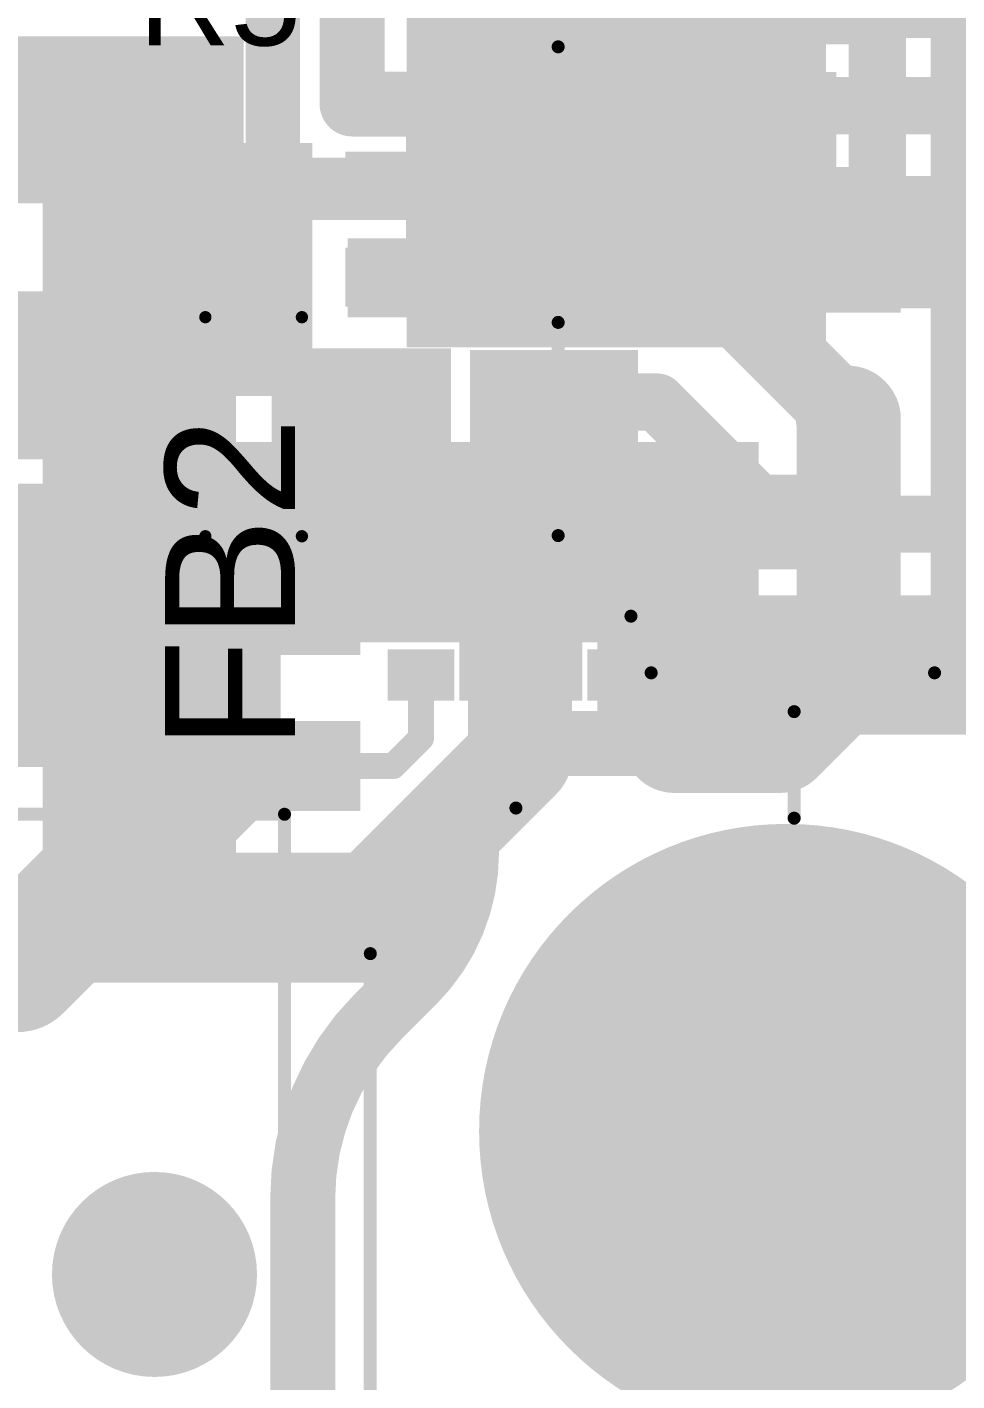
# Model space of a CAD drawing. Header units: millimetres. Extents: x -1.41 to 1.41, y -0.13 to 2.68.
# Drawn here: x -0.439 to -0.081, y 1.676 to 2.197 of the extents above; entities that cross this region are included whole.
import ezdxf

# ---------------------------------------------------------------- set-up
doc = ezdxf.new("R2010")
doc.units = ezdxf.units.MM
doc.header["$MEASUREMENT"] = 0
for name, color, linetype in [('BottomLayer', 5, 'Continuous'), ('BottomPaste', 16, 'Continuous'), ('BottomSolder', 6, 'Continuous'), ('Mechanical2', 216, 'Continuous'), ('MultiLayer', 9, 'Continuous'), ('PadHoleLayer', 156, 'Continuous'), ('TopLayer', 1, 'Continuous'), ('TopOverlay', 2, 'Continuous'), ('TopPaste', 8, 'Continuous'), ('TopSolder', 216, 'Continuous'), ('ViaHoleLayer', 16, 'Continuous')]:
    doc.layers.add(name, color=color, linetype=linetype)
doc.styles.add('Arial', font='', dxfattribs={"height": 0.2})
doc.styles.get('Arial').set_extended_font_data('Arial')

# ---------------------------------------------------------------- blocks, each defined once
blk = doc.blocks.new('EEEFT1H221AP_5')
at = {"layer": 'TopLayer'}
for points in [[(-0.2185, 0.03937), (-0.06102, 0.03937), (-0.06102, -0.03937), (-0.2185, -0.03937)], [(0.06102, 0.03937), (0.2185, 0.03937), (0.2185, -0.03937), (0.06102, -0.03937)]]:
    blk.add_hatch(color=1, dxfattribs=at).paths.add_polyline_path(points)
at = {"layer": 'TopPaste'}
for points in [[(-0.2185, 0.03937), (-0.06102, 0.03937), (-0.06102, -0.03937), (-0.2185, -0.03937)], [(0.06102, 0.03937), (0.2185, 0.03937), (0.2185, -0.03937), (0.06102, -0.03937)]]:
    blk.add_hatch(color=8, dxfattribs=at).paths.add_polyline_path(points)
at = {"layer": 'TopSolder'}
for points in [[(-0.2225, 0.04337), (-0.05702, 0.04337), (-0.05702, -0.04337), (-0.2225, -0.04337)], [(0.05702, 0.04337), (0.2225, 0.04337), (0.2225, -0.04337), (0.05702, -0.04337)]]:
    blk.add_hatch(color=216, dxfattribs=at).paths.add_polyline_path(points)
at = {"layer": 'TopOverlay', "const_width": 0.005}
for points in [[(-0.095, 0.166), (-0.165, 0.096)], [(0.136, 0.166), (-0.095, 0.166)], [(0.164, 0.135), (0.164, 0.053)], [(-0.165, 0.096), (-0.165, 0.05)], [(-0.184, 0.067), (-0.184, 0.049)], [(-0.175, 0.058), (-0.193, 0.058)], [(-0.165, -0.05), (-0.165, -0.096)], [(0.164, -0.053), (0.164, -0.135)], [(-0.095, -0.166), (-0.165, -0.096)], [(0.136, -0.166), (-0.095, -0.166)]]:
    blk.add_lwpolyline(points, dxfattribs=at)
at = {"layer": 'TopOverlay', "const_width": 0.0025}
for points in [[(-0.09625, 0.166, 1), (-0.09375, 0.166, 1)], [(-0.09625, 0.166, 1), (-0.09375, 0.166, 1)], [(0.13475, 0.166, 1), (0.13725, 0.166, 1)], [(0.13475, 0.166, 1), (0.13725, 0.166, 1)], [(0.16275, 0.135, 1), (0.16525, 0.135, 1)], [(0.16275, 0.135, 1), (0.16525, 0.135, 1)], [(-0.16625, 0.096, 1), (-0.16375, 0.096, 1)], [(-0.16625, 0.096, 1), (-0.16375, 0.096, 1)], [(-0.18525, 0.067, 1), (-0.18275, 0.067, 1)], [(-0.19425, 0.058, 1), (-0.19175, 0.058, 1)], [(-0.17625, 0.058, 1), (-0.17375, 0.058, 1)], [(-0.16625, 0.05, 1), (-0.16375, 0.05, 1)], [(0.16275, 0.053, 1), (0.16525, 0.053, 1)], [(-0.18525, 0.049, 1), (-0.18275, 0.049, 1)], [(-0.16625, -0.05, 1), (-0.16375, -0.05, 1)], [(0.16275, -0.053, 1), (0.16525, -0.053, 1)], [(-0.16625, -0.096, 1), (-0.16375, -0.096, 1)], [(-0.16625, -0.096, 1), (-0.16375, -0.096, 1)], [(0.16275, -0.135, 1), (0.16525, -0.135, 1)], [(0.16275, -0.135, 1), (0.16525, -0.135, 1)], [(-0.09625, -0.166, 1), (-0.09375, -0.166, 1)], [(-0.09625, -0.166, 1), (-0.09375, -0.166, 1)], [(0.13475, -0.166, 1), (0.13725, -0.166, 1)], [(0.13475, -0.166, 1), (0.13725, -0.166, 1)]]:
    blk.add_lwpolyline(points, format="xyb", close=True, dxfattribs=at)
at = {"layer": 'TopOverlay', "const_width": 0.005}
for points in [[(0.136, 0.166, -0.31993), (0.164, 0.135)], [(0.164, -0.135, -0.31993), (0.136, -0.166)]]:
    blk.add_lwpolyline(points, format="xyb", dxfattribs=at)
blk = doc.blocks.new('0855115001_43')
at = {"layer": 'BottomLayer'}
h = blk.add_hatch(color=5, dxfattribs=at)
edge = h.paths.add_edge_path()
edge.add_arc((-0.125, 0.175), 0.03543, 0, 360)
at = {"layer": 'BottomSolder'}
h = blk.add_hatch(color=6, dxfattribs=at)
edge = h.paths.add_edge_path()
edge.add_arc((-0.125, 0.175), 0.03943, 0, 360)
at = {"layer": 'MultiLayer'}
h = blk.add_hatch(color=9, dxfattribs=at)
edge = h.paths.add_edge_path()
edge.add_arc((-0.125, 0.175), 0.03543, 0, 360)
at = {"layer": 'PadHoleLayer'}
h = blk.add_hatch(color=156, dxfattribs=at)
edge = h.paths.add_edge_path()
edge.add_arc((-0.125, 0.175), 0.01969, 0, 360)
at = {"layer": 'TopLayer'}
h = blk.add_hatch(color=1, dxfattribs=at)
edge = h.paths.add_edge_path()
edge.add_arc((-0.125, 0.175), 0.03543, 0, 360)
at = {"layer": 'TopSolder'}
h = blk.add_hatch(color=216, dxfattribs=at)
edge = h.paths.add_edge_path()
edge.add_arc((-0.125, 0.175), 0.03943, 0, 360)
at = {"layer": 'TopOverlay', "const_width": 0.005}
for points in [[(0.301, 0.225), (-0.302, 0.225)], [(-0.302, -0.372), (-0.302, 0.225)]]:
    blk.add_lwpolyline(points, dxfattribs=at)
at = {"layer": 'TopOverlay', "const_width": 0.0025}
blk.add_lwpolyline([(-0.30325, 0.225, 1), (-0.30075, 0.225, 1)], format="xyb", close=True, dxfattribs=at)
blk.add_lwpolyline([(-0.30325, 0.225, 1), (-0.30075, 0.225, 1)], format="xyb", close=True, dxfattribs=at)
blk = doc.blocks.new('CAP_0402_B_98')
at = {"layer": 'BottomLayer'}
for points in [[(-0.0095, 0.0125), (-0.0095, -0.0125), (-0.0275, -0.0125), (-0.0275, 0.0125)], [(0.0275, 0.0125), (0.0275, -0.0125), (0.0095, -0.0125), (0.0095, 0.0125)]]:
    blk.add_hatch(color=5, dxfattribs=at).paths.add_polyline_path(points)
at = {"layer": 'BottomPaste'}
for points in [[(-0.0095, 0.0125), (-0.0095, -0.0125), (-0.0275, -0.0125), (-0.0275, 0.0125)], [(0.0275, 0.0125), (0.0275, -0.0125), (0.0095, -0.0125), (0.0095, 0.0125)]]:
    blk.add_hatch(color=16, dxfattribs=at).paths.add_polyline_path(points)
at = {"layer": 'BottomSolder'}
for points in [[(-0.00714, 0.01486), (-0.00714, -0.01486), (-0.02986, -0.01486), (-0.02986, 0.01486)], [(0.02986, 0.01486), (0.02986, -0.01486), (0.00714, -0.01486), (0.00714, 0.01486)]]:
    blk.add_hatch(color=6, dxfattribs=at).paths.add_polyline_path(points)
blk = doc.blocks.new('CAP_0603_B_102')
at = {"layer": 'BottomLayer'}
for points in [[(-0.045, -0.0175), (-0.045, 0.0175), (-0.015, 0.0175), (-0.015, -0.0175)], [(0.015, -0.0175), (0.015, 0.0175), (0.045, 0.0175), (0.045, -0.0175)]]:
    blk.add_hatch(color=5, dxfattribs=at).paths.add_polyline_path(points)
at = {"layer": 'BottomPaste'}
for points in [[(-0.045, -0.0175), (-0.045, 0.0175), (-0.015, 0.0175), (-0.015, -0.0175)], [(0.015, -0.0175), (0.015, 0.0175), (0.045, 0.0175), (0.045, -0.0175)]]:
    blk.add_hatch(color=16, dxfattribs=at).paths.add_polyline_path(points)
at = {"layer": 'BottomSolder'}
for points in [[(-0.04736, -0.01986), (-0.04736, 0.01986), (-0.01264, 0.01986), (-0.01264, -0.01986)], [(0.01264, -0.01986), (0.01264, 0.01986), (0.04736, 0.01986), (0.04736, -0.01986)]]:
    blk.add_hatch(color=6, dxfattribs=at).paths.add_polyline_path(points)
blk = doc.blocks.new('CAP_0603_B_103')
at = {"layer": 'BottomLayer'}
for points in [[(-0.045, -0.0175), (-0.045, 0.0175), (-0.015, 0.0175), (-0.015, -0.0175)], [(0.015, -0.0175), (0.015, 0.0175), (0.045, 0.0175), (0.045, -0.0175)]]:
    blk.add_hatch(color=5, dxfattribs=at).paths.add_polyline_path(points)
at = {"layer": 'BottomPaste'}
for points in [[(-0.045, -0.0175), (-0.045, 0.0175), (-0.015, 0.0175), (-0.015, -0.0175)], [(0.015, -0.0175), (0.015, 0.0175), (0.045, 0.0175), (0.045, -0.0175)]]:
    blk.add_hatch(color=16, dxfattribs=at).paths.add_polyline_path(points)
at = {"layer": 'BottomSolder'}
for points in [[(-0.04736, -0.01986), (-0.04736, 0.01986), (-0.01264, 0.01986), (-0.01264, -0.01986)], [(0.01264, -0.01986), (0.01264, 0.01986), (0.04736, 0.01986), (0.04736, -0.01986)]]:
    blk.add_hatch(color=6, dxfattribs=at).paths.add_polyline_path(points)
blk = doc.blocks.new('CAP_0603_B_104')
at = {"layer": 'BottomLayer'}
for points in [[(-0.045, -0.0175), (-0.045, 0.0175), (-0.015, 0.0175), (-0.015, -0.0175)], [(0.015, -0.0175), (0.015, 0.0175), (0.045, 0.0175), (0.045, -0.0175)]]:
    blk.add_hatch(color=5, dxfattribs=at).paths.add_polyline_path(points)
at = {"layer": 'BottomPaste'}
for points in [[(-0.045, -0.0175), (-0.045, 0.0175), (-0.015, 0.0175), (-0.015, -0.0175)], [(0.015, -0.0175), (0.015, 0.0175), (0.045, 0.0175), (0.045, -0.0175)]]:
    blk.add_hatch(color=16, dxfattribs=at).paths.add_polyline_path(points)
at = {"layer": 'BottomSolder'}
for points in [[(-0.04736, -0.01986), (-0.04736, 0.01986), (-0.01264, 0.01986), (-0.01264, -0.01986)], [(0.01264, -0.01986), (0.01264, 0.01986), (0.04736, 0.01986), (0.04736, -0.01986)]]:
    blk.add_hatch(color=6, dxfattribs=at).paths.add_polyline_path(points)
blk = doc.blocks.new('MPZ1608S121ATDH5_121')
at = {"layer": 'TopLayer'}
for points in [[(-0.03937, 0.01575), (-0.01575, 0.01575), (-0.01575, -0.01575), (-0.03937, -0.01575)], [(0.01575, 0.01575), (0.03937, 0.01575), (0.03937, -0.01575), (0.01575, -0.01575)]]:
    blk.add_hatch(color=1, dxfattribs=at).paths.add_polyline_path(points)
at = {"layer": 'TopPaste'}
for points in [[(-0.03937, 0.01575), (-0.01575, 0.01575), (-0.01575, -0.01575), (-0.03937, -0.01575)], [(0.01575, 0.01575), (0.03937, 0.01575), (0.03937, -0.01575), (0.01575, -0.01575)]]:
    blk.add_hatch(color=8, dxfattribs=at).paths.add_polyline_path(points)
at = {"layer": 'TopSolder'}
for points in [[(-0.04337, 0.01975), (-0.01175, 0.01975), (-0.01175, -0.01975), (-0.04337, -0.01975)], [(0.01175, 0.01975), (0.04337, 0.01975), (0.04337, -0.01975), (0.01175, -0.01975)]]:
    blk.add_hatch(color=216, dxfattribs=at).paths.add_polyline_path(points)
at = {"layer": 'TopOverlay', "const_width": 0.00472}
for points in [[(-0.042, -0.01844), (-0.042, 0.01869)], [(0.04226, 0.01869), (-0.042, 0.01869)], [(0.04226, -0.01844), (0.04226, 0.01869)], [(0.04226, -0.01844), (-0.042, -0.01844)]]:
    blk.add_lwpolyline(points, dxfattribs=at)
at = {"layer": 'TopOverlay', "const_width": 0.00236}
for points in [[(-0.04318, 0.01869, 1), (-0.04082, 0.01869, 1)], [(-0.04318, 0.01869, 1), (-0.04082, 0.01869, 1)], [(0.04108, 0.01869, 1), (0.04344, 0.01869, 1)], [(0.04108, 0.01869, 1), (0.04344, 0.01869, 1)], [(-0.04318, -0.01844, 1), (-0.04082, -0.01844, 1)], [(-0.04318, -0.01844, 1), (-0.04082, -0.01844, 1)], [(0.04108, -0.01844, 1), (0.04344, -0.01844, 1)], [(0.04108, -0.01844, 1), (0.04344, -0.01844, 1)]]:
    blk.add_lwpolyline(points, format="xyb", close=True, dxfattribs=at)
blk = doc.blocks.new('PRT_10474_128')
at = {"layer": 'BottomLayer'}
h = blk.add_hatch(color=5, dxfattribs=at)
edge = h.paths.add_edge_path()
edge.add_arc((-0.14173, 0), 0.11417, 0, 360)
at = {"layer": 'BottomSolder'}
h = blk.add_hatch(color=6, dxfattribs=at)
edge = h.paths.add_edge_path()
edge.add_arc((-0.14173, 0), 0.11817, 0, 360)
at = {"layer": 'MultiLayer'}
h = blk.add_hatch(color=9, dxfattribs=at)
edge = h.paths.add_edge_path()
edge.add_arc((-0.14173, 0), 0.11417, 0, 360)
at = {"layer": 'PadHoleLayer'}
h = blk.add_hatch(color=156, dxfattribs=at)
edge = h.paths.add_edge_path()
edge.add_arc((-0.14173, 0), 0.09055, 0, 360)
at = {"layer": 'TopLayer'}
h = blk.add_hatch(color=1, dxfattribs=at)
edge = h.paths.add_edge_path()
edge.add_arc((-0.14173, 0), 0.11417, 0, 360)
at = {"layer": 'TopSolder'}
h = blk.add_hatch(color=216, dxfattribs=at)
edge = h.paths.add_edge_path()
edge.add_arc((-0.14173, 0), 0.11817, 0, 360)
at = {"layer": 'TopOverlay', "const_width": 0.005}
for points in [[(-0.318, 0.057), (-0.266, 0.109)], [(-0.318, -0.052), (-0.318, 0.057)], [(-0.26208, 0.003), (-0.30308, 0.003)], [(-0.266, -0.104), (-0.318, -0.052)], [(-0.21, -0.16), (-0.266, -0.104)], [(0.311, -0.16), (-0.21, -0.16)]]:
    blk.add_lwpolyline(points, dxfattribs=at)
at = {"layer": 'TopOverlay', "const_width": 0.0025}
for points in [[(-0.31925, 0.057, 1), (-0.31675, 0.057, 1)], [(-0.31925, 0.057, 1), (-0.31675, 0.057, 1)], [(-0.30433, 0.003, 1), (-0.30183, 0.003, 1)], [(-0.26333, 0.003, 1), (-0.26083, 0.003, 1)], [(-0.31925, -0.052, 1), (-0.31675, -0.052, 1)], [(-0.31925, -0.052, 1), (-0.31675, -0.052, 1)], [(-0.26725, -0.104, 1), (-0.26475, -0.104, 1)], [(-0.26725, -0.104, 1), (-0.26475, -0.104, 1)], [(-0.21125, -0.16, 1), (-0.20875, -0.16, 1)], [(-0.21125, -0.16, 1), (-0.20875, -0.16, 1)]]:
    blk.add_lwpolyline(points, format="xyb", close=True, dxfattribs=at)
blk = doc.blocks.new('RES0603_B_142')
at = {"layer": 'BottomLayer'}
for points in [[(-0.045, -0.0175), (-0.045, 0.0175), (-0.015, 0.0175), (-0.015, -0.0175)], [(0.015, -0.0175), (0.015, 0.0175), (0.045, 0.0175), (0.045, -0.0175)]]:
    blk.add_hatch(color=5, dxfattribs=at).paths.add_polyline_path(points)
at = {"layer": 'BottomPaste'}
for points in [[(-0.045, -0.0175), (-0.045, 0.0175), (-0.015, 0.0175), (-0.015, -0.0175)], [(0.015, -0.0175), (0.015, 0.0175), (0.045, 0.0175), (0.045, -0.0175)]]:
    blk.add_hatch(color=16, dxfattribs=at).paths.add_polyline_path(points)
at = {"layer": 'BottomSolder'}
for points in [[(-0.049, -0.0215), (-0.049, 0.0215), (-0.011, 0.0215), (-0.011, -0.0215)], [(0.011, -0.0215), (0.011, 0.0215), (0.049, 0.0215), (0.049, -0.0215)]]:
    blk.add_hatch(color=6, dxfattribs=at).paths.add_polyline_path(points)
blk = doc.blocks.new('750314597_159')
at = {"layer": 'TopLayer'}
for points in [[(-0.25512, 0.12146), (-0.20394, 0.12146), (-0.20394, 0.07539), (-0.25512, 0.07539)], [(0.20394, 0.12146), (0.25512, 0.12146), (0.25512, 0.07539), (0.20394, 0.07539)], [(-0.25512, 0.02303), (-0.20394, 0.02303), (-0.20394, -0.02303), (-0.25512, -0.02303)], [(0.20394, 0.02303), (0.25512, 0.02303), (0.25512, -0.02303), (0.20394, -0.02303)], [(-0.25512, -0.07539), (-0.20394, -0.07539), (-0.20394, -0.12146), (-0.25512, -0.12146)], [(0.20394, -0.07539), (0.25512, -0.07539), (0.25512, -0.12146), (0.20394, -0.12146)]]:
    blk.add_hatch(color=1, dxfattribs=at).paths.add_polyline_path(points)
at = {"layer": 'TopPaste'}
for points in [[(-0.25512, 0.12146), (-0.20394, 0.12146), (-0.20394, 0.07539), (-0.25512, 0.07539)], [(0.20394, 0.12146), (0.25512, 0.12146), (0.25512, 0.07539), (0.20394, 0.07539)], [(-0.25512, 0.02303), (-0.20394, 0.02303), (-0.20394, -0.02303), (-0.25512, -0.02303)], [(0.20394, 0.02303), (0.25512, 0.02303), (0.25512, -0.02303), (0.20394, -0.02303)], [(-0.25512, -0.07539), (-0.20394, -0.07539), (-0.20394, -0.12146), (-0.25512, -0.12146)], [(0.20394, -0.07539), (0.25512, -0.07539), (0.25512, -0.12146), (0.20394, -0.12146)]]:
    blk.add_hatch(color=8, dxfattribs=at).paths.add_polyline_path(points)
at = {"layer": 'TopSolder'}
for points in [[(-0.25912, 0.12546), (-0.19994, 0.12546), (-0.19994, 0.07139), (-0.25912, 0.07139)], [(0.19994, 0.12546), (0.25912, 0.12546), (0.25912, 0.07139), (0.19994, 0.07139)], [(-0.25912, 0.02703), (-0.19994, 0.02703), (-0.19994, -0.02703), (-0.25912, -0.02703)], [(0.19994, 0.02703), (0.25912, 0.02703), (0.25912, -0.02703), (0.19994, -0.02703)], [(-0.25912, -0.07139), (-0.19994, -0.07139), (-0.19994, -0.12546), (-0.25912, -0.12546)], [(0.19994, -0.07139), (0.25912, -0.07139), (0.25912, -0.12546), (0.19994, -0.12546)]]:
    blk.add_hatch(color=216, dxfattribs=at).paths.add_polyline_path(points)
at = {"layer": 'TopOverlay', "const_width": 0.005}
for points in [[(0.163, 0.194), (-0.155, 0.194)], [(0.163, -0.194), (-0.155, -0.194)]]:
    blk.add_lwpolyline(points, dxfattribs=at)
at = {"layer": 'TopOverlay'}
for points, const_width in [([(-0.15625, 0.194, 1), (-0.15375, 0.194, 1)], 0.0025), ([(0.16175, 0.194, 1), (0.16425, 0.194, 1)], 0.0025), ([(0.228, 0.138, 1), (0.218, 0.138, 1)], 0.01), ([(0.2155, 0.138, 1), (0.2205, 0.138, 1)], 0.005), ([(0.2255, 0.138, 1), (0.2305, 0.138, 1)], 0.005), ([(-0.15625, -0.194, 1), (-0.15375, -0.194, 1)], 0.0025), ([(0.16175, -0.194, 1), (0.16425, -0.194, 1)], 0.0025)]:
    blk.add_lwpolyline(points, format="xyb", close=True, dxfattribs=dict(at, const_width=const_width))
blk = doc.blocks.new('TPS60150DRVR_B_161')
at = {"layer": 'BottomLayer'}
for points in [[(-0.04724, 0.0315), (-0.02953, 0.0315), (-0.02953, 0.01969), (-0.04724, 0.01969)], [(-0.01969, 0.0315), (0.01969, 0.0315), (0.01969, -0.0315), (-0.01969, -0.0315)], [(0.02953, 0.0315), (0.04724, 0.0315), (0.04724, 0.01969), (0.02953, 0.01969)], [(-0.04724, 0.00591), (-0.02953, 0.00591), (-0.02953, -0.00591), (-0.04724, -0.00591)], [(0.02953, 0.00591), (0.04724, 0.00591), (0.04724, -0.00591), (0.02953, -0.00591)], [(-0.04724, -0.01969), (-0.02953, -0.01969), (-0.02953, -0.0315), (-0.04724, -0.0315)], [(0.02953, -0.01969), (0.04724, -0.01969), (0.04724, -0.0315), (0.02953, -0.0315)]]:
    blk.add_hatch(color=5, dxfattribs=at).paths.add_polyline_path(points)
at = {"layer": 'BottomPaste'}
for points in [[(-0.04724, 0.0315), (-0.02953, 0.0315), (-0.02953, 0.01969), (-0.04724, 0.01969)], [(-0.01969, 0.0315), (0.01969, 0.0315), (0.01969, -0.0315), (-0.01969, -0.0315)], [(0.02953, 0.0315), (0.04724, 0.0315), (0.04724, 0.01969), (0.02953, 0.01969)], [(-0.04724, 0.00591), (-0.02953, 0.00591), (-0.02953, -0.00591), (-0.04724, -0.00591)], [(0.02953, 0.00591), (0.04724, 0.00591), (0.04724, -0.00591), (0.02953, -0.00591)], [(-0.04724, -0.01969), (-0.02953, -0.01969), (-0.02953, -0.0315), (-0.04724, -0.0315)], [(0.02953, -0.01969), (0.04724, -0.01969), (0.04724, -0.0315), (0.02953, -0.0315)]]:
    blk.add_hatch(color=16, dxfattribs=at).paths.add_polyline_path(points)
at = {"layer": 'BottomSolder'}
for points in [[(-0.05124, 0.0355), (-0.02553, 0.0355), (-0.02553, 0.01569), (-0.05124, 0.01569)], [(-0.02369, 0.0355), (0.02369, 0.0355), (0.02369, -0.0355), (-0.02369, -0.0355)], [(0.02553, 0.0355), (0.05124, 0.0355), (0.05124, 0.01569), (0.02553, 0.01569)], [(-0.05124, 0.00991), (-0.02553, 0.00991), (-0.02553, -0.00991), (-0.05124, -0.00991)], [(0.02553, 0.00991), (0.05124, 0.00991), (0.05124, -0.00991), (0.02553, -0.00991)], [(-0.05124, -0.01569), (-0.02553, -0.01569), (-0.02553, -0.0355), (-0.05124, -0.0355)], [(0.02553, -0.01569), (0.05124, -0.01569), (0.05124, -0.0355), (0.02553, -0.0355)]]:
    blk.add_hatch(color=6, dxfattribs=at).paths.add_polyline_path(points)
blk = doc.blocks.new('SOT_23_6_B_164')
at = {"layer": 'BottomLayer'}
for points in [[(-0.07559, 0.04961), (-0.02756, 0.04961), (-0.02756, 0.0252), (-0.07559, 0.0252)], [(0.02756, 0.04961), (0.07559, 0.04961), (0.07559, 0.0252), (0.02756, 0.0252)], [(-0.07559, 0.0122), (-0.02756, 0.0122), (-0.02756, -0.0122), (-0.07559, -0.0122)], [(0.02756, 0.0122), (0.07559, 0.0122), (0.07559, -0.0122), (0.02756, -0.0122)], [(-0.07559, -0.0252), (-0.02756, -0.0252), (-0.02756, -0.04961), (-0.07559, -0.04961)], [(0.02756, -0.0252), (0.07559, -0.0252), (0.07559, -0.04961), (0.02756, -0.04961)]]:
    blk.add_hatch(color=5, dxfattribs=at).paths.add_polyline_path(points)
at = {"layer": 'BottomPaste'}
for points in [[(-0.07559, 0.04961), (-0.02756, 0.04961), (-0.02756, 0.0252), (-0.07559, 0.0252)], [(0.02756, 0.04961), (0.07559, 0.04961), (0.07559, 0.0252), (0.02756, 0.0252)], [(-0.07559, 0.0122), (-0.02756, 0.0122), (-0.02756, -0.0122), (-0.07559, -0.0122)], [(0.02756, 0.0122), (0.07559, 0.0122), (0.07559, -0.0122), (0.02756, -0.0122)], [(-0.07559, -0.0252), (-0.02756, -0.0252), (-0.02756, -0.04961), (-0.07559, -0.04961)], [(0.02756, -0.0252), (0.07559, -0.0252), (0.07559, -0.04961), (0.02756, -0.04961)]]:
    blk.add_hatch(color=16, dxfattribs=at).paths.add_polyline_path(points)
at = {"layer": 'BottomSolder'}
for points in [[(-0.07959, 0.05361), (-0.02356, 0.05361), (-0.02356, 0.0212), (-0.07959, 0.0212)], [(0.02356, 0.05361), (0.07959, 0.05361), (0.07959, 0.0212), (0.02356, 0.0212)], [(-0.07959, 0.0162), (-0.02356, 0.0162), (-0.02356, -0.0162), (-0.07959, -0.0162)], [(0.02356, 0.0162), (0.07959, 0.0162), (0.07959, -0.0162), (0.02356, -0.0162)], [(-0.07959, -0.0212), (-0.02356, -0.0212), (-0.02356, -0.05361), (-0.07959, -0.05361)], [(0.02356, -0.0212), (0.07959, -0.0212), (0.07959, -0.05361), (0.02356, -0.05361)]]:
    blk.add_hatch(color=6, dxfattribs=at).paths.add_polyline_path(points)

msp = doc.modelspace()

# ---------------------------------------------------------------- hatches: boundary and pattern name
at = {"layer": 'BottomLayer'}
for points in [[(-0.13071, 2.19237), (-0.03471, 2.19237), (-0.03471, 2.24437), (-0.13071, 2.24437)], [(-0.751, 2.174), (-0.356, 2.174), (-0.356, 2.193), (-0.751, 2.193)], [(-0.433, 2.155), (-0.35571, 2.155), (-0.35571, 2.193), (-0.433, 2.193)], [(-0.433, 1.847), (-0.35871, 1.847), (-0.35871, 2.16937), (-0.433, 2.16937)], [(-0.40871, 2.13637), (-0.35571, 2.13637), (-0.35571, 2.16937), (-0.40871, 2.16937)], [(-0.39771, 2.12237), (-0.28871, 2.12237), (-0.28871, 2.14637), (-0.39771, 2.14637)], [(-0.27371, 2.085), (-0.14271, 2.085), (-0.14271, 2.139), (-0.27371, 2.139)], [(-0.13271, 2.08837), (-0.03671, 2.08837), (-0.03671, 2.13937), (-0.13271, 2.13937)], [(-0.31571, 2.085), (-0.25171, 2.085), (-0.25171, 2.11537), (-0.31571, 2.11537)], [(-0.345, 2.002), (-0.276, 2.002), (-0.276, 2.073), (-0.345, 2.073)], [(-0.30771, 1.992), (-0.276, 1.992), (-0.276, 2.07237), (-0.30771, 2.07237)], [(-0.26871, 1.992), (-0.204, 1.992), (-0.204, 2.07237), (-0.26871, 2.07237)], [(-0.16571, 1.99037), (-0.123, 1.99037), (-0.123, 2.02437), (-0.16571, 2.02437)], [(-0.166, 1.92437), (-0.056, 1.92437), (-0.056, 1.978), (-0.166, 1.978)], [(-0.21971, 1.92437), (-0.07671, 1.92437), (-0.07671, 1.96), (-0.21971, 1.96)], [(-0.433, 1.829), (-0.299, 1.829), (-0.299, 1.879), (-0.433, 1.879)]]:
    msp.add_hatch(color=5, dxfattribs=at).paths.add_polyline_path(points)
h = msp.add_hatch(color=5, dxfattribs=at)
edge = h.paths.add_edge_path()
edge.add_arc((-0.2154, 2.17456), 0.01181, 0, 360)
h = msp.add_hatch(color=5, dxfattribs=at)
edge = h.paths.add_edge_path()
edge.add_arc((-0.19, 2.17456), 0.01181, 0, 360)
h = msp.add_hatch(color=5, dxfattribs=at)
edge = h.paths.add_edge_path()
edge.add_arc((-0.314, 2.167), 0.01181, 0, 360)
h = msp.add_hatch(color=5, dxfattribs=at)
edge = h.paths.add_edge_path()
edge.add_arc((-0.205, 2.158), 0.01181, 0, 360)
h = msp.add_hatch(color=5, dxfattribs=at)
edge = h.paths.add_edge_path()
edge.add_arc((-0.1786, 2.158), 0.01181, 0, 360)
h = msp.add_hatch(color=5, dxfattribs=at)
edge = h.paths.add_edge_path()
edge.add_arc((-0.112, 2.122), 0.01181, 0, 360)
h = msp.add_hatch(color=5, dxfattribs=at)
edge = h.paths.add_edge_path()
edge.add_arc((-0.12337, 2.04637), 0.01181, 0, 360)
h = msp.add_hatch(color=5, dxfattribs=at)
edge = h.paths.add_edge_path()
edge.add_arc((-0.32, 2.02037), 0.01181, 0, 360)
h = msp.add_hatch(color=5, dxfattribs=at)
edge = h.paths.add_edge_path()
edge.add_arc((-0.29271, 2.02037), 0.01181, 0, 360)
h = msp.add_hatch(color=5, dxfattribs=at)
edge = h.paths.add_edge_path()
edge.add_arc((-0.18501, 1.98428), 0.01181, 0, 360)
h = msp.add_hatch(color=5, dxfattribs=at)
edge = h.paths.add_edge_path()
edge.add_arc((-0.074, 1.954), 0.01181, 0, 360)
h = msp.add_hatch(color=5, dxfattribs=at)
edge = h.paths.add_edge_path()
edge.add_arc((-0.36039, 1.85539), 0.01181, 0, 360)
h = msp.add_hatch(color=5, dxfattribs=at)
edge = h.paths.add_edge_path()
edge.add_arc((-0.324, 1.854), 0.01181, 0, 360)
at = {"layer": 'BottomSolder'}
h = msp.add_hatch(color=6, dxfattribs=at)
edge = h.paths.add_edge_path()
edge.add_arc((-0.2154, 2.17456), 0.00591, 0, 360)
h = msp.add_hatch(color=6, dxfattribs=at)
edge = h.paths.add_edge_path()
edge.add_arc((-0.19, 2.17456), 0.00591, 0, 360)
h = msp.add_hatch(color=6, dxfattribs=at)
edge = h.paths.add_edge_path()
edge.add_arc((-0.314, 2.167), 0.00591, 0, 360)
h = msp.add_hatch(color=6, dxfattribs=at)
edge = h.paths.add_edge_path()
edge.add_arc((-0.205, 2.158), 0.00591, 0, 360)
h = msp.add_hatch(color=6, dxfattribs=at)
edge = h.paths.add_edge_path()
edge.add_arc((-0.1786, 2.158), 0.00591, 0, 360)
h = msp.add_hatch(color=6, dxfattribs=at)
edge = h.paths.add_edge_path()
edge.add_arc((-0.112, 2.122), 0.00591, 0, 360)
h = msp.add_hatch(color=6, dxfattribs=at)
edge = h.paths.add_edge_path()
edge.add_arc((-0.12337, 2.04637), 0.00591, 0, 360)
h = msp.add_hatch(color=6, dxfattribs=at)
edge = h.paths.add_edge_path()
edge.add_arc((-0.32, 2.02037), 0.00591, 0, 360)
h = msp.add_hatch(color=6, dxfattribs=at)
edge = h.paths.add_edge_path()
edge.add_arc((-0.29271, 2.02037), 0.00591, 0, 360)
h = msp.add_hatch(color=6, dxfattribs=at)
edge = h.paths.add_edge_path()
edge.add_arc((-0.18501, 1.98428), 0.00591, 0, 360)
h = msp.add_hatch(color=6, dxfattribs=at)
edge = h.paths.add_edge_path()
edge.add_arc((-0.36039, 1.85539), 0.00591, 0, 360)
h = msp.add_hatch(color=6, dxfattribs=at)
edge = h.paths.add_edge_path()
edge.add_arc((-0.324, 1.854), 0.00591, 0, 360)
at = {"layer": 'TopLayer'}
for points in [[(-0.355, 2.129), (-0.334, 2.129), (-0.334, 2.353), (-0.355, 2.353)], [(-0.293, 2.07337), (-0.13171, 2.07337), (-0.13171, 2.21), (-0.293, 2.21)], [(-0.381, 2.055), (-0.32931, 2.055), (-0.32931, 2.152), (-0.381, 2.152)], [(-0.53, 2.056), (-0.411, 2.056), (-0.411, 2.095), (-0.53, 2.095)], [(-0.393, 1.96), (-0.15771, 1.96), (-0.15771, 2.037), (-0.393, 2.037)], [(-0.506, 1.912), (-0.432, 1.912), (-0.432, 2.021), (-0.506, 2.021)]]:
    msp.add_hatch(color=1, dxfattribs=at).paths.add_polyline_path(points)
h = msp.add_hatch(color=1, dxfattribs=at)
edge = h.paths.add_edge_path()
edge.add_arc((-0.2154, 2.17456), 0.01181, 0, 360)
h = msp.add_hatch(color=1, dxfattribs=at)
edge = h.paths.add_edge_path()
edge.add_arc((-0.19, 2.17456), 0.01181, 0, 360)
h = msp.add_hatch(color=1, dxfattribs=at)
edge = h.paths.add_edge_path()
edge.add_arc((-0.314, 2.167), 0.01181, 0, 360)
h = msp.add_hatch(color=1, dxfattribs=at)
edge = h.paths.add_edge_path()
edge.add_arc((-0.205, 2.158), 0.01181, 0, 360)
h = msp.add_hatch(color=1, dxfattribs=at)
edge = h.paths.add_edge_path()
edge.add_arc((-0.1786, 2.158), 0.01181, 0, 360)
h = msp.add_hatch(color=1, dxfattribs=at)
edge = h.paths.add_edge_path()
edge.add_arc((-0.112, 2.122), 0.01181, 0, 360)
h = msp.add_hatch(color=1, dxfattribs=at)
edge = h.paths.add_edge_path()
edge.add_arc((-0.12337, 2.04637), 0.01181, 0, 360)
h = msp.add_hatch(color=1, dxfattribs=at)
edge = h.paths.add_edge_path()
edge.add_arc((-0.32, 2.02037), 0.01181, 0, 360)
h = msp.add_hatch(color=1, dxfattribs=at)
edge = h.paths.add_edge_path()
edge.add_arc((-0.29271, 2.02037), 0.01181, 0, 360)
h = msp.add_hatch(color=1, dxfattribs=at)
edge = h.paths.add_edge_path()
edge.add_arc((-0.18501, 1.98428), 0.01181, 0, 360)
h = msp.add_hatch(color=1, dxfattribs=at)
edge = h.paths.add_edge_path()
edge.add_arc((-0.074, 1.954), 0.01181, 0, 360)
h = msp.add_hatch(color=1, dxfattribs=at)
edge = h.paths.add_edge_path()
edge.add_arc((-0.36039, 1.85539), 0.01181, 0, 360)
h = msp.add_hatch(color=1, dxfattribs=at)
edge = h.paths.add_edge_path()
edge.add_arc((-0.324, 1.854), 0.01181, 0, 360)
at = {"layer": 'TopSolder'}
h = msp.add_hatch(color=216, dxfattribs=at)
edge = h.paths.add_edge_path()
edge.add_arc((-0.2154, 2.17456), 0.00591, 0, 360)
h = msp.add_hatch(color=216, dxfattribs=at)
edge = h.paths.add_edge_path()
edge.add_arc((-0.19, 2.17456), 0.00591, 0, 360)
h = msp.add_hatch(color=216, dxfattribs=at)
edge = h.paths.add_edge_path()
edge.add_arc((-0.314, 2.167), 0.00591, 0, 360)
h = msp.add_hatch(color=216, dxfattribs=at)
edge = h.paths.add_edge_path()
edge.add_arc((-0.205, 2.158), 0.00591, 0, 360)
h = msp.add_hatch(color=216, dxfattribs=at)
edge = h.paths.add_edge_path()
edge.add_arc((-0.1786, 2.158), 0.00591, 0, 360)
h = msp.add_hatch(color=216, dxfattribs=at)
edge = h.paths.add_edge_path()
edge.add_arc((-0.112, 2.122), 0.00591, 0, 360)
h = msp.add_hatch(color=216, dxfattribs=at)
edge = h.paths.add_edge_path()
edge.add_arc((-0.12337, 2.04637), 0.00591, 0, 360)
h = msp.add_hatch(color=216, dxfattribs=at)
edge = h.paths.add_edge_path()
edge.add_arc((-0.32, 2.02037), 0.00591, 0, 360)
h = msp.add_hatch(color=216, dxfattribs=at)
edge = h.paths.add_edge_path()
edge.add_arc((-0.29271, 2.02037), 0.00591, 0, 360)
h = msp.add_hatch(color=216, dxfattribs=at)
edge = h.paths.add_edge_path()
edge.add_arc((-0.18501, 1.98428), 0.00591, 0, 360)
h = msp.add_hatch(color=216, dxfattribs=at)
edge = h.paths.add_edge_path()
edge.add_arc((-0.36039, 1.85539), 0.00591, 0, 360)
h = msp.add_hatch(color=216, dxfattribs=at)
edge = h.paths.add_edge_path()
edge.add_arc((-0.324, 1.854), 0.00591, 0, 360)
at = {"layer": 'ViaHoleLayer'}
h = msp.add_hatch(color=16, dxfattribs=at)
edge = h.paths.add_edge_path()
edge.add_arc((-0.2154, 2.17456), 0.00591, 0, 360)
h = msp.add_hatch(color=16, dxfattribs=at)
edge = h.paths.add_edge_path()
edge.add_arc((-0.19, 2.17456), 0.00591, 0, 360)
h = msp.add_hatch(color=16, dxfattribs=at)
edge = h.paths.add_edge_path()
edge.add_arc((-0.314, 2.167), 0.00591, 0, 360)
h = msp.add_hatch(color=16, dxfattribs=at)
edge = h.paths.add_edge_path()
edge.add_arc((-0.205, 2.158), 0.00591, 0, 360)
h = msp.add_hatch(color=16, dxfattribs=at)
edge = h.paths.add_edge_path()
edge.add_arc((-0.1786, 2.158), 0.00591, 0, 360)
h = msp.add_hatch(color=16, dxfattribs=at)
edge = h.paths.add_edge_path()
edge.add_arc((-0.112, 2.122), 0.00591, 0, 360)
h = msp.add_hatch(color=16, dxfattribs=at)
edge = h.paths.add_edge_path()
edge.add_arc((-0.12337, 2.04637), 0.00591, 0, 360)
h = msp.add_hatch(color=16, dxfattribs=at)
edge = h.paths.add_edge_path()
edge.add_arc((-0.32, 2.02037), 0.00591, 0, 360)
h = msp.add_hatch(color=16, dxfattribs=at)
edge = h.paths.add_edge_path()
edge.add_arc((-0.29271, 2.02037), 0.00591, 0, 360)
h = msp.add_hatch(color=16, dxfattribs=at)
edge = h.paths.add_edge_path()
edge.add_arc((-0.18501, 1.98428), 0.00591, 0, 360)
h = msp.add_hatch(color=16, dxfattribs=at)
edge = h.paths.add_edge_path()
edge.add_arc((-0.36039, 1.85539), 0.00591, 0, 360)
h = msp.add_hatch(color=16, dxfattribs=at)
edge = h.paths.add_edge_path()
edge.add_arc((-0.324, 1.854), 0.00591, 0, 360)

# ---------------------------------------------------------------- linework, layer by layer
at = {"layer": 'BottomLayer'}
for points, const_width in [([(-0.15651, 2.17926), (-0.15651, 2.21774)], 0.022), ([(-0.15651, 2.17926), (-0.14363, 2.16637)], 0.022), ([(-0.314, 2.167), (-0.25209, 2.167)], 0.025), ([(-0.14363, 2.16637), (-0.05771, 2.16637)], 0.022), ([(-0.37971, 2.13637), (-0.37671, 2.13637)], 0.022), ([(-0.11931, 2.1148), (-0.11211, 2.122)], 0.022), ([(-0.11211, 2.122), (-0.112, 2.122)], 0.022), ([(-0.111, 2.121), (-0.1051, 2.1151)], 0.022), ([(-0.20821, 2.11487), (-0.16721, 2.11487)], 0.022), ([(-0.1051, 2.1151), (-0.06704, 2.1151)], 0.022), ([(-0.164, 2.10751), (-0.15985, 2.10751)], 0.03), ([(-0.15985, 2.10751), (-0.15771, 2.10537)], 0.03), ([(-0.15671, 2.10437), (-0.15371, 2.10137)], 0.022), ([(-0.17, 2.093), (-0.12337, 2.04637)], 0.03), ([(-0.23371, 2.05237), (-0.19671, 2.05237)], 0.022), ([(-0.23371, 2.04987), (-0.23371, 2.05237)], 0.022), ([(-0.19671, 2.05237), (-0.15621, 2.01187)], 0.022), ([(-0.15621, 2.00937), (-0.15621, 2.01187)], 0.022), ([(-0.14196, 2.01313), (-0.1342, 2.00537)], 0.022), ([(-0.15621, 2.00937), (-0.15221, 2.00537)], 0.022), ([(-0.15221, 2.00537), (-0.14971, 2.00537)], 0.022), ([(-0.14971, 2.00537), (-0.1342, 2.00537)], 0.022), ([(-0.1342, 2.00537), (-0.05763, 2.00537)], 0.022), ([(-0.2491, 1.98387), (-0.23442, 1.99855)], 0.01), ([(-0.23442, 1.99855), (-0.21071, 1.99855)], 0.01), ([(-0.2491, 1.97296), (-0.2491, 1.98387)], 0.022), ([(-0.19859, 1.97296), (-0.18727, 1.98428)], 0.01), ([(-0.18727, 1.98428), (-0.18501, 1.98428)], 0.01), ([(-0.24942, 1.91592), (-0.24942, 1.96147)], 0.04), ([(-0.33071, 1.97237), (-0.33012, 1.97296)], 0.01), ([(-0.33012, 1.97296), (-0.28749, 1.97296)], 0.01), ([(-0.21071, 1.97296), (-0.19859, 1.97296)], 0.01), ([(-0.28749, 1.9231), (-0.28749, 1.94737)], 0.01), ([(-0.30633, 1.859), (-0.24942, 1.91592)], 0.04), ([(-0.29821, 1.91237), (-0.28749, 1.9231)], 0.01), ([(-0.33071, 1.91237), (-0.29821, 1.91237)], 0.01), ([(-0.3327, 1.859), (-0.324, 1.859)], 0.04), ([(-0.324, 1.854), (-0.324, 1.859)], 0.04), ([(-0.317, 1.854), (-0.317, 1.859)], 0.04), ([(-0.317, 1.859), (-0.30633, 1.859)], 0.04), ([(-0.324, 1.854), (-0.31133, 1.854)], 0.04)]:
    msp.add_lwpolyline(points, dxfattribs=dict(at, const_width=const_width))
for points, const_width in [([(-0.16201, 2.17926, 1), (-0.15101, 2.17926, 1)], 0.011), ([(-0.16201, 2.17926, 1), (-0.15101, 2.17926, 1)], 0.011), ([(-0.32025, 2.167, 1), (-0.30775, 2.167, 1)], 0.0125), ([(-0.25834, 2.167, 1), (-0.24584, 2.167, 1)], 0.0125), ([(-0.14913, 2.16637, 1), (-0.13813, 2.16637, 1)], 0.011), ([(-0.14913, 2.16637, 1), (-0.13813, 2.16637, 1)], 0.011), ([(-0.38521, 2.13637, 1), (-0.37421, 2.13637, 1)], 0.011), ([(-0.38221, 2.13637, 1), (-0.37121, 2.13637, 1)], 0.011), ([(-0.11761, 2.122, 1), (-0.10661, 2.122, 1)], 0.011), ([(-0.11761, 2.122, 1), (-0.10661, 2.122, 1)], 0.011), ([(-0.1175, 2.122, 1), (-0.1065, 2.122, 1)], 0.011), ([(-0.1165, 2.121, 1), (-0.1055, 2.121, 1)], 0.011), ([(-0.21371, 2.11487, 1), (-0.20271, 2.11487, 1)], 0.011), ([(-0.17271, 2.11487, 1), (-0.16171, 2.11487, 1)], 0.011), ([(-0.12481, 2.1148, 1), (-0.11381, 2.1148, 1)], 0.011), ([(-0.1106, 2.1151, 1), (-0.0996, 2.1151, 1)], 0.011), ([(-0.1106, 2.1151, 1), (-0.0996, 2.1151, 1)], 0.011), ([(-0.1715, 2.10751, 1), (-0.1565, 2.10751, 1)], 0.015), ([(-0.16735, 2.10751, 1), (-0.15235, 2.10751, 1)], 0.015), ([(-0.16735, 2.10751, 1), (-0.15235, 2.10751, 1)], 0.015), ([(-0.16521, 2.10537, 1), (-0.15021, 2.10537, 1)], 0.015), ([(-0.16221, 2.10437, 1), (-0.15121, 2.10437, 1)], 0.011), ([(-0.15921, 2.10137, 1), (-0.14821, 2.10137, 1)], 0.011), ([(-0.1775, 2.093, 1), (-0.1625, 2.093, 1)], 0.015), ([(-0.23921, 2.05237, 1), (-0.22821, 2.05237, 1)], 0.011), ([(-0.23921, 2.05237, 1), (-0.22821, 2.05237, 1)], 0.011), ([(-0.20221, 2.05237, 1), (-0.19121, 2.05237, 1)], 0.011), ([(-0.20221, 2.05237, 1), (-0.19121, 2.05237, 1)], 0.011), ([(-0.23921, 2.04987, 1), (-0.22821, 2.04987, 1)], 0.011), ([(-0.13087, 2.04637, 1), (-0.11587, 2.04637, 1)], 0.015), ([(-0.16171, 2.01187, 1), (-0.15071, 2.01187, 1)], 0.011), ([(-0.16171, 2.01187, 1), (-0.15071, 2.01187, 1)], 0.011), ([(-0.14746, 2.01313, 1), (-0.13646, 2.01313, 1)], 0.011), ([(-0.16171, 2.00937, 1), (-0.15071, 2.00937, 1)], 0.011), ([(-0.16171, 2.00937, 1), (-0.15071, 2.00937, 1)], 0.011), ([(-0.15771, 2.00537, 1), (-0.14671, 2.00537, 1)], 0.011), ([(-0.15771, 2.00537, 1), (-0.14671, 2.00537, 1)], 0.011), ([(-0.15521, 2.00537, 1), (-0.14421, 2.00537, 1)], 0.011), ([(-0.15521, 2.00537, 1), (-0.14421, 2.00537, 1)], 0.011), ([(-0.1397, 2.00537, 1), (-0.1287, 2.00537, 1)], 0.011), ([(-0.1397, 2.00537, 1), (-0.1287, 2.00537, 1)], 0.011), ([(-0.1397, 2.00537, 1), (-0.1287, 2.00537, 1)], 0.011), ([(-0.23692, 1.99855, 1), (-0.23192, 1.99855, 1)], 0.005), ([(-0.23692, 1.99855, 1), (-0.23192, 1.99855, 1)], 0.005), ([(-0.21321, 1.99855, 1), (-0.20821, 1.99855, 1)], 0.005), ([(-0.2546, 1.98387, 1), (-0.2436, 1.98387, 1)], 0.011), ([(-0.18977, 1.98428, 1), (-0.18477, 1.98428, 1)], 0.005), ([(-0.18977, 1.98428, 1), (-0.18477, 1.98428, 1)], 0.005), ([(-0.18751, 1.98428, 1), (-0.18251, 1.98428, 1)], 0.005), ([(-0.2516, 1.98387, 1), (-0.2466, 1.98387, 1)], 0.005), ([(-0.25942, 1.96147, 1), (-0.23942, 1.96147, 1)], 0.02), ([(-0.2546, 1.97296, 1), (-0.2436, 1.97296, 1)], 0.011), ([(-0.33321, 1.97237, 1), (-0.32821, 1.97237, 1)], 0.005), ([(-0.33262, 1.97296, 1), (-0.32762, 1.97296, 1)], 0.005), ([(-0.33262, 1.97296, 1), (-0.32762, 1.97296, 1)], 0.005), ([(-0.28999, 1.97296, 1), (-0.28499, 1.97296, 1)], 0.005), ([(-0.21321, 1.97296, 1), (-0.20821, 1.97296, 1)], 0.005), ([(-0.20109, 1.97296, 1), (-0.19609, 1.97296, 1)], 0.005), ([(-0.20109, 1.97296, 1), (-0.19609, 1.97296, 1)], 0.005), ([(-0.28999, 1.94737, 1), (-0.28499, 1.94737, 1)], 0.005), ([(-0.25942, 1.91592, 1), (-0.23942, 1.91592, 1)], 0.02), ([(-0.25942, 1.91592, 1), (-0.23942, 1.91592, 1)], 0.02), ([(-0.28999, 1.9231, 1), (-0.28499, 1.9231, 1)], 0.005), ([(-0.28999, 1.9231, 1), (-0.28499, 1.9231, 1)], 0.005), ([(-0.33321, 1.91237, 1), (-0.32821, 1.91237, 1)], 0.005), ([(-0.30071, 1.91237, 1), (-0.29571, 1.91237, 1)], 0.005), ([(-0.30071, 1.91237, 1), (-0.29571, 1.91237, 1)], 0.005), ([(-0.3427, 1.859, 1), (-0.3227, 1.859, 1)], 0.02), ([(-0.334, 1.859, 1), (-0.314, 1.859, 1)], 0.02), ([(-0.334, 1.859, 1), (-0.314, 1.859, 1)], 0.02), ([(-0.327, 1.859, 1), (-0.307, 1.859, 1)], 0.02), ([(-0.327, 1.859, 1), (-0.307, 1.859, 1)], 0.02), ([(-0.31633, 1.859, 1), (-0.29633, 1.859, 1)], 0.02), ([(-0.31633, 1.859, 1), (-0.29633, 1.859, 1)], 0.02), ([(-0.334, 1.854, 1), (-0.314, 1.854, 1)], 0.02), ([(-0.334, 1.854, 1), (-0.314, 1.854, 1)], 0.02), ([(-0.327, 1.854, 1), (-0.307, 1.854, 1)], 0.02), ([(-0.32133, 1.854, 1), (-0.30133, 1.854, 1)], 0.02)]:
    msp.add_lwpolyline(points, format="xyb", close=True, dxfattribs=dict(at, const_width=const_width))
at = {"layer": 'Mechanical2', "const_width": 0.015}
msp.add_lwpolyline([(1.39764, 1.27953, 1), (-1.39764, 1.27953, 1)], format="xyb", close=True, dxfattribs=at)
at = {"layer": 'TopLayer'}
for points, const_width in [([(-0.074, 1.954), (-0.074, 2.34258)], 0.035), ([(-0.112, 2.122), (-0.112, 2.286)], 0.022), ([(-0.314, 2.167), (-0.314, 2.224)], 0.025), ([(-0.22896, 2.13337), (-0.22596, 2.13637)], 0.04), ([(-0.12337, 2.04637), (-0.123, 2.046)], 0.04), ([(-0.123, 1.94843), (-0.123, 2.046)], 0.04), ([(-0.28471, 2.01873), (-0.28471, 2.02337)], 0.022), ([(-0.35281, 2.01463), (-0.352, 2.01544)], 0.022), ([(-0.352, 2.01544), (-0.288, 2.01544)], 0.022), ([(-0.288, 2.01544), (-0.28471, 2.01873)], 0.022), ([(-0.3665, 1.91125), (-0.3665, 1.9725)], 0.05), ([(-0.3575, 1.9725), (-0.352, 1.978)], 0.025), ([(-0.352, 1.978), (-0.288, 1.978)], 0.025), ([(-0.14943, 1.922), (-0.123, 1.94843)], 0.04), ([(-0.19, 1.922), (-0.14943, 1.922)], 0.04), ([(-0.44275, 1.835), (-0.3665, 1.91125)], 0.05), ([(-0.23486, 1.921), (-0.19241, 1.921)], 0.025), ([(-0.27, 1.879), (-0.27, 1.88444)], 0.025), ([(-0.53, 1.835), (-0.44275, 1.835)], 0.05), ([(-0.304, 1.816), (-0.29051, 1.82949)], 0.025), ([(-0.333, 1.66), (-0.333, 1.74599)], 0.025)]:
    msp.add_lwpolyline(points, dxfattribs=dict(at, const_width=const_width))
for points, const_width in [([(-0.32025, 2.167, 1), (-0.30775, 2.167, 1)], 0.0125), ([(-0.23596, 2.13637, 1), (-0.21596, 2.13637, 1)], 0.02), ([(-0.23896, 2.13337, 1), (-0.21896, 2.13337, 1)], 0.02), ([(-0.1175, 2.122, 1), (-0.1065, 2.122, 1)], 0.011), ([(-0.13337, 2.04637, 1), (-0.11337, 2.04637, 1)], 0.02), ([(-0.133, 2.046, 1), (-0.113, 2.046, 1)], 0.02), ([(-0.133, 2.046, 1), (-0.113, 2.046, 1)], 0.02), ([(-0.29021, 2.02337, 1), (-0.27921, 2.02337, 1)], 0.011), ([(-0.3575, 2.01544, 1), (-0.3465, 2.01544, 1)], 0.011), ([(-0.3575, 2.01544, 1), (-0.3465, 2.01544, 1)], 0.011), ([(-0.2935, 2.01544, 1), (-0.2825, 2.01544, 1)], 0.011), ([(-0.2935, 2.01544, 1), (-0.2825, 2.01544, 1)], 0.011), ([(-0.29021, 2.01873, 1), (-0.27921, 2.01873, 1)], 0.011), ([(-0.29021, 2.01873, 1), (-0.27921, 2.01873, 1)], 0.011), ([(-0.35831, 2.01463, 1), (-0.34731, 2.01463, 1)], 0.011), ([(-0.379, 1.9725, 1), (-0.354, 1.9725, 1)], 0.025), ([(-0.35825, 1.978, 1), (-0.34575, 1.978, 1)], 0.0125), ([(-0.35825, 1.978, 1), (-0.34575, 1.978, 1)], 0.0125), ([(-0.29425, 1.978, 1), (-0.28175, 1.978, 1)], 0.0125), ([(-0.36375, 1.9725, 1), (-0.35125, 1.9725, 1)], 0.0125), ([(-0.08275, 1.954, 1), (-0.06525, 1.954, 1)], 0.0175), ([(-0.133, 1.94843, 1), (-0.113, 1.94843, 1)], 0.02), ([(-0.133, 1.94843, 1), (-0.113, 1.94843, 1)], 0.02), ([(-0.2, 1.922, 1), (-0.18, 1.922, 1)], 0.02), ([(-0.15943, 1.922, 1), (-0.13943, 1.922, 1)], 0.02), ([(-0.15943, 1.922, 1), (-0.13943, 1.922, 1)], 0.02), ([(-0.379, 1.91125, 1), (-0.354, 1.91125, 1)], 0.025), ([(-0.379, 1.91125, 1), (-0.354, 1.91125, 1)], 0.025), ([(-0.24111, 1.921, 1), (-0.22861, 1.921, 1)], 0.0125), ([(-0.24111, 1.921, 1), (-0.22861, 1.921, 1)], 0.0125), ([(-0.19866, 1.921, 1), (-0.18616, 1.921, 1)], 0.0125), ([(-0.19866, 1.921, 1), (-0.18616, 1.921, 1)], 0.0125), ([(-0.19625, 1.922, 1), (-0.18375, 1.922, 1)], 0.0125), ([(-0.26525, 1.911, 1), (-0.25275, 1.911, 1)], 0.0125), ([(-0.26525, 1.911, 1), (-0.25275, 1.911, 1)], 0.0125), ([(-0.27625, 1.88444, 1), (-0.26375, 1.88444, 1)], 0.0125), ([(-0.27625, 1.88444, 1), (-0.26375, 1.88444, 1)], 0.0125), ([(-0.27625, 1.879, 1), (-0.26375, 1.879, 1)], 0.0125), ([(-0.27625, 1.879, 1), (-0.26375, 1.879, 1)], 0.0125), ([(-0.45525, 1.835, 1), (-0.43025, 1.835, 1)], 0.025), ([(-0.45525, 1.835, 1), (-0.43025, 1.835, 1)], 0.025), ([(-0.29676, 1.82949, 1), (-0.28426, 1.82949, 1)], 0.0125), ([(-0.29676, 1.82949, 1), (-0.28426, 1.82949, 1)], 0.0125), ([(-0.31025, 1.816, 1), (-0.29775, 1.816, 1)], 0.0125), ([(-0.31025, 1.816, 1), (-0.29775, 1.816, 1)], 0.0125), ([(-0.33925, 1.74599, 1), (-0.32675, 1.74599, 1)], 0.0125), ([(-0.33925, 1.74599, 1), (-0.32675, 1.74599, 1)], 0.0125)]:
    msp.add_lwpolyline(points, format="xyb", close=True, dxfattribs=dict(at, const_width=const_width))
at = {"layer": 'TopLayer', "const_width": 0.025}
for points in [[(-0.259, 1.911, -0.198912), (-0.23486, 1.921)], [(-0.19, 1.922, -0.198912), (-0.19241, 1.921)], [(-0.27, 1.88444, -0.198912), (-0.259, 1.911)], [(-0.27, 1.879, -0.198912), (-0.29051, 1.82949)], [(-0.333, 1.74599, -0.198912), (-0.304, 1.816)]]:
    msp.add_lwpolyline(points, format="xyb", dxfattribs=at)

# ---------------------------------------------------------------- block references
for name, p, rotation in [('750314597_159', (-0.66619, 2.1558), 180), ('EEEFT1H221AP_5', (-0.07076, 2.136), 180), ('SOT_23_6_B_164', (-0.15671, 2.16637), 270), ('RES0603_B_142', (-0.25171, 2.13737), 90), ('CAP_0402_B_98', (-0.30171, 2.11887), 90), ('MPZ1608S121ATDH5_121', (-0.352, 2.043), 270), ('CAP_0603_B_103', (-0.14971, 1.97537), 90), ('TPS60150DRVR_B_161', (-0.2491, 1.97296), 180), ('CAP_0603_B_104', (-0.33071, 1.94237), 270), ('PRT_10474_128', (-0.147, 1.6302), 270), ('0855115001_43', (-0.565, 1.5918), 270)]:
    msp.add_blockref(name, p, dxfattribs=dict(rotation=rotation))
msp.add_blockref('CAP_0603_B_102', (-0.26371, 2.05237))

# ---------------------------------------------------------------- texts
at = {"layer": 'TopOverlay', "style": 'Arial'}
msp.add_text('R5', height=0.035, dxfattribs=at).set_placement((-0.39616, 2.18951))
msp.add_text('FB2', height=0.05, rotation=90, dxfattribs=at).set_placement((-0.33592, 1.9185))

doc.saveas('drawing.dxf')
